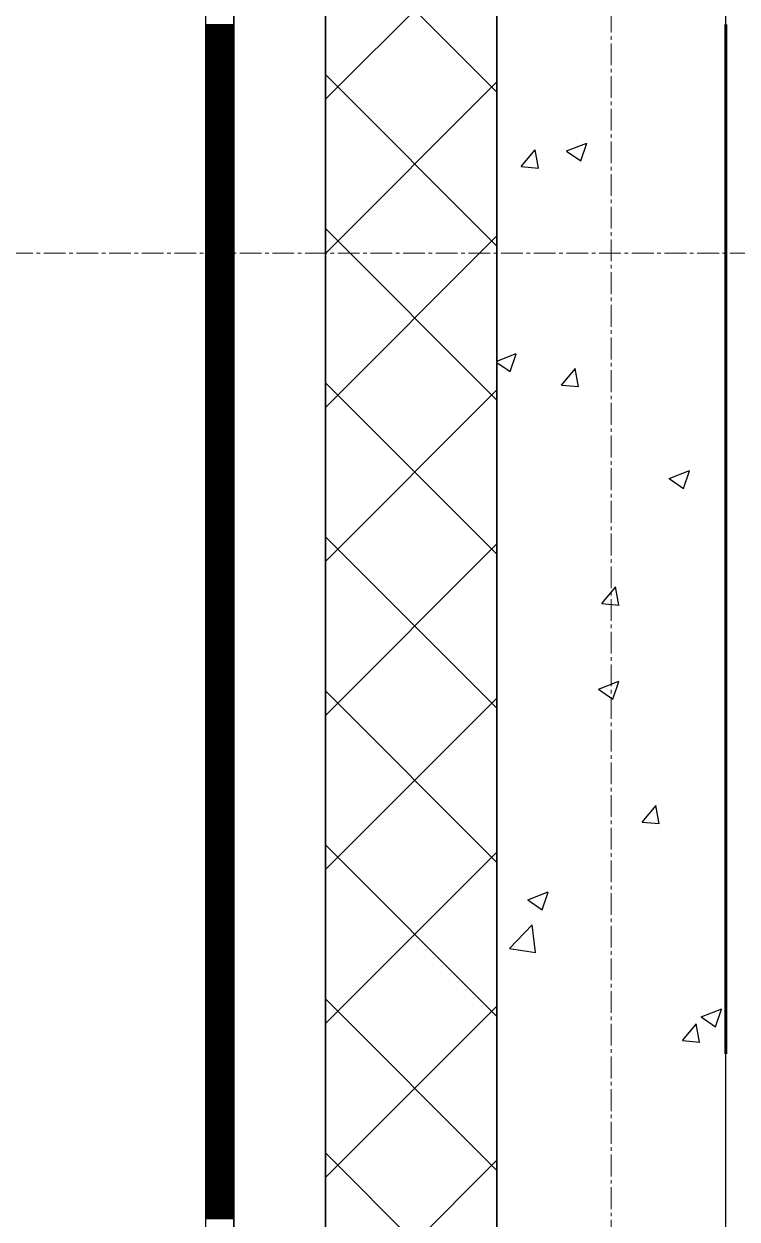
# Model space of a CAD drawing. Header units: millimetres. Extents: x 538266 to 1167394, y 114608 to 637157.
# Drawn here: x 1045920 to 1046544, y 529524 to 530569 of the extents above; entities that cross this region are included whole.
import ezdxf

# ---------------------------------------------------------------- set-up
doc = ezdxf.new("R2010")
doc.units = ezdxf.units.MM
doc.linetypes.add('CENTER2', pattern=[28.575, 19.05, -3.175, 3.175, -3.175])
doc.linetypes.add('DASHED', pattern=[19.05, 12.7, -6.35])
for name, color, linetype, lineweight in [('0) шт стен 3 эт', 150, 'Continuous', 60), ('АР_Стены ПЕНОблок', 52, 'Continuous', 20), ('АР_Тонкая', 254, 'Continuous', 5), ('АР_Утеплитель', 31, 'Continuous', 0), ('АР_Штриховка', 8, 'Continuous', 0)]:
    doc.layers.add(name, color=color, linetype=linetype, lineweight=lineweight)
doc.layers.add('АР_Делит', color=120, linetype='Continuous', lineweight=0, plot=False)
doc.layers.add('РД_Оси_100', color=7, linetype='Continuous', lineweight=0, true_color=0x525252)

# ---------------------------------------------------------------- blocks, each defined once
blk = doc.blocks.new('СОШ_2200_АР_ОСИ_М100_28.05.24')
at = {"layer": 'АР_Делит', "color": 251, "linetype": 'DASHED', "true_color": 0x636466}
blk.add_lwpolyline([(114955, 135155), (114955, -355), (93595.036, -355), (93595.036, 13855), (94145, 13855), (94145, 68320), (66055, 68320), (66055, 13857.73), (83455, 13857.73), (83455, -355), (45245, -355), (45245, 13145), (44695, 13145), (44695, 26755), (45245, 26755), (45245, 68320), (20455, 68320), (20455, 26755), (27955, 26755), (27955, 13145), (-355, 13145), (-355, 100855)], dxfattribs=at)
at = {"layer": 'РД_Оси_100', "color": 251, "linetype": 'CENTER2', "true_color": 0x636466}
for p, q in [((0, -6155), (0, 139938.679)), ((29555, 33600), (-5954.958, 33600))]:
    blk.add_line(p, q, dxfattribs=at)
blk = doc.blocks.new('3_этаж1')
at = {"layer": 'АР_Стены ПЕНОблок', "color": 18, "linetype": 'Continuous', "lineweight": 25, "true_color": 0x000000}
for p, q in [((684283.6, 587568.7), (684283.6, 511368.7)), ((684483.6, 511368.7), (684483.6, 587568.7))]:
    blk.add_line(p, q, dxfattribs=at)
at = {"layer": 'АР_Тонкая', "color": 18, "linetype": 'Continuous', "lineweight": 25, "true_color": 0x000000}
for p, q in [((684028.6, 587568.7), (684028.6, 511368.7)), ((684053.6, 587568.7), (684053.6, 511368.7)), ((684053.6, 511368.7), (684053.6, 587568.7)), ((684133.6, 511368.7), (684133.6, 587568.7))]:
    blk.add_line(p, q, dxfattribs=at)
at = {"layer": 'АР_Утеплитель', "color": 18, "linetype": 'Continuous', "lineweight": 25, "true_color": 0x000000}
for p, q in [((684133.6, 587568.7), (684133.6, 511368.7)), ((684283.6, 511368.7), (684283.6, 587568.7))]:
    blk.add_line(p, q, dxfattribs=at)
at = {"layer": 'АР_Штриховка', "color": 18, "linetype": 'Continuous', "lineweight": 25, "true_color": 0x000000}
for p, q in [((684283.6, 530509.5), (684133.6, 530659.5)), ((684133.6, 530503.2), (684283.6, 530653.2)), ((684028.6, 530568.5), (684053.6, 530568.5)), ((684028.6, 530567.5), (684053.6, 530567.5)), ((684028.6, 530566.5), (684053.6, 530566.5)), ((684028.6, 530565.5), (684053.6, 530565.5)), ((684028.6, 530564.5), (684053.6, 530564.5)), ((684028.6, 530563.5), (684053.6, 530563.5)), ((684028.6, 530562.5), (684053.6, 530562.5)), ((684028.6, 530561.5), (684053.6, 530561.5)), ((684028.6, 530560.5), (684053.6, 530560.5)), ((684028.6, 530559.5), (684053.6, 530559.5)), ((684028.6, 530558.5), (684053.6, 530558.5)), ((684028.6, 530557.5), (684053.6, 530557.5)), ((684028.6, 530556.5), (684053.6, 530556.5)), ((684028.6, 530555.5), (684053.6, 530555.5)), ((684028.6, 530554.5), (684053.6, 530554.5)), ((684028.6, 530553.5), (684053.6, 530553.5)), ((684028.6, 530552.5), (684053.6, 530552.5)), ((684028.6, 530551.5), (684053.6, 530551.5)), ((684028.6, 530550.5), (684053.6, 530550.5)), ((684028.6, 530549.5), (684053.6, 530549.5)), ((684028.6, 530548.5), (684053.6, 530548.5)), ((684028.6, 530547.5), (684053.6, 530547.5)), ((684028.6, 530546.5), (684053.6, 530546.5)), ((684028.6, 530545.5), (684053.6, 530545.5)), ((684028.6, 530544.5), (684053.6, 530544.5)), ((684028.6, 530543.5), (684053.6, 530543.5)), ((684028.6, 530542.5), (684053.6, 530542.5)), ((684028.6, 530541.5), (684053.6, 530541.5)), ((684028.6, 530540.5), (684053.6, 530540.5)), ((684028.6, 530539.5), (684053.6, 530539.5)), ((684028.6, 530538.5), (684053.6, 530538.5)), ((684028.6, 530537.5), (684053.6, 530537.5)), ((684028.6, 530536.5), (684053.6, 530536.5)), ((684028.6, 530535.5), (684053.6, 530535.5)), ((684028.6, 530534.5), (684053.6, 530534.5)), ((684028.6, 530533.5), (684053.6, 530533.5)), ((684028.6, 530532.5), (684053.6, 530532.5)), ((684028.6, 530531.5), (684053.6, 530531.5)), ((684028.6, 530530.5), (684053.6, 530530.5)), ((684028.6, 530529.5), (684053.6, 530529.5)), ((684028.6, 530528.5), (684053.6, 530528.5)), ((684028.6, 530527.5), (684053.6, 530527.5)), ((684028.6, 530526.5), (684053.6, 530526.5)), ((684028.6, 530525.5), (684053.6, 530525.5)), ((684028.6, 530524.5), (684053.6, 530524.5)), ((684028.6, 530523.5), (684053.6, 530523.5)), ((684028.6, 530522.5), (684053.6, 530522.5)), ((684028.6, 530521.5), (684053.6, 530521.5)), ((684028.6, 530520.5), (684053.6, 530520.5)), ((684028.6, 530519.5), (684053.6, 530519.5)), ((684028.6, 530518.5), (684053.6, 530518.5)), ((684028.6, 530517.5), (684053.6, 530517.5)), ((684028.6, 530516.5), (684053.6, 530516.5)), ((684283.6, 530374.8), (684133.6, 530524.8)), ((684133.6, 530368.5), (684283.6, 530518.5)), ((684028.6, 530515.5), (684053.6, 530515.5)), ((684028.6, 530514.5), (684053.6, 530514.5)), ((684028.6, 530513.5), (684053.6, 530513.5)), ((684028.6, 530512.5), (684053.6, 530512.5)), ((684028.6, 530511.5), (684053.6, 530511.5)), ((684028.6, 530510.5), (684053.6, 530510.5)), ((684028.6, 530509.5), (684053.6, 530509.5)), ((684028.6, 530508.5), (684053.6, 530508.5)), ((684028.6, 530507.5), (684053.6, 530507.5)), ((684028.6, 530506.5), (684053.6, 530506.5)), ((684028.6, 530505.5), (684053.6, 530505.5)), ((684028.6, 530504.5), (684053.6, 530504.5)), ((684028.6, 530503.5), (684053.6, 530503.5)), ((684028.6, 530502.5), (684053.6, 530502.5)), ((684028.6, 530501.5), (684053.6, 530501.5)), ((684028.6, 530500.5), (684053.6, 530500.5)), ((684028.6, 530499.5), (684053.6, 530499.5)), ((684028.6, 530498.5), (684053.6, 530498.5)), ((684028.6, 530497.5), (684053.6, 530497.5)), ((684028.6, 530496.5), (684053.6, 530496.5)), ((684028.6, 530495.5), (684053.6, 530495.5)), ((684028.6, 530494.5), (684053.6, 530494.5)), ((684028.6, 530493.5), (684053.6, 530493.5)), ((684028.6, 530492.5), (684053.6, 530492.5)), ((684028.6, 530491.5), (684053.6, 530491.5)), ((684028.6, 530490.5), (684053.6, 530490.5)), ((684028.6, 530489.5), (684053.6, 530489.5)), ((684028.6, 530488.5), (684053.6, 530488.5)), ((684028.6, 530487.5), (684053.6, 530487.5)), ((684028.6, 530486.5), (684053.6, 530486.5)), ((684028.6, 530485.5), (684053.6, 530485.5)), ((684028.6, 530484.5), (684053.6, 530484.5)), ((684028.6, 530483.5), (684053.6, 530483.5)), ((684028.6, 530482.5), (684053.6, 530482.5)), ((684028.6, 530481.5), (684053.6, 530481.5)), ((684028.6, 530480.5), (684053.6, 530480.5)), ((684028.6, 530479.5), (684053.6, 530479.5)), ((684028.6, 530478.5), (684053.6, 530478.5)), ((684028.6, 530477.5), (684053.6, 530477.5)), ((684028.6, 530476.5), (684053.6, 530476.5)), ((684028.6, 530475.5), (684053.6, 530475.5)), ((684028.6, 530474.5), (684053.6, 530474.5)), ((684028.6, 530473.5), (684053.6, 530473.5)), ((684028.6, 530472.5), (684053.6, 530472.5)), ((684028.6, 530471.5), (684053.6, 530471.5)), ((684028.6, 530470.5), (684053.6, 530470.5)), ((684028.6, 530469.5), (684053.6, 530469.5)), ((684028.6, 530468.5), (684053.6, 530468.5)), ((684028.6, 530467.5), (684053.6, 530467.5)), ((684028.6, 530466.5), (684053.6, 530466.5)), ((684028.6, 530465.5), (684053.6, 530465.5)), ((684028.6, 530464.5), (684053.6, 530464.5)), ((684344.5, 530458.1), (684362.3, 530464.9)), ((684357, 530449.4), (684362.2, 530464.7)), ((684028.6, 530463.5), (684053.6, 530463.5)), ((684028.6, 530462.5), (684053.6, 530462.5)), ((684028.6, 530461.5), (684053.6, 530461.5)), ((684028.6, 530460.5), (684053.6, 530460.5)), ((684028.6, 530459.5), (684053.6, 530459.5)), ((684028.6, 530458.5), (684053.6, 530458.5)), ((684028.6, 530457.5), (684053.6, 530457.5)), ((684028.6, 530456.5), (684053.6, 530456.5)), ((684028.6, 530455.5), (684053.6, 530455.5)), ((684028.6, 530454.5), (684053.6, 530454.5)), ((684304.8, 530444.4), (684317.1, 530459)), ((684319.8, 530443), (684316.9, 530458.9)), ((684344.4, 530457.9), (684357, 530449.4)), ((684028.6, 530453.5), (684053.6, 530453.5)), ((684028.6, 530452.5), (684053.6, 530452.5)), ((684028.6, 530451.5), (684053.6, 530451.5)), ((684028.6, 530450.5), (684053.6, 530450.5)), ((684028.6, 530449.5), (684053.6, 530449.5)), ((684028.6, 530448.5), (684053.6, 530448.5)), ((684028.6, 530447.5), (684053.6, 530447.5)), ((684028.6, 530446.5), (684053.6, 530446.5)), ((684028.6, 530445.5), (684053.6, 530445.5)), ((684028.6, 530444.5), (684053.6, 530444.5)), ((684028.6, 530443.5), (684053.6, 530443.5)), ((684304.8, 530444.4), (684320, 530443)), ((684028.6, 530442.5), (684053.6, 530442.5)), ((684028.6, 530441.5), (684053.6, 530441.5)), ((684028.6, 530440.5), (684053.6, 530440.5)), ((684028.6, 530439.5), (684053.6, 530439.5)), ((684028.6, 530438.5), (684053.6, 530438.5)), ((684028.6, 530437.5), (684053.6, 530437.5)), ((684028.6, 530436.5), (684053.6, 530436.5)), ((684028.6, 530435.5), (684053.6, 530435.5)), ((684028.6, 530434.5), (684053.6, 530434.5)), ((684028.6, 530433.5), (684053.6, 530433.5)), ((684028.6, 530432.5), (684053.6, 530432.5)), ((684028.6, 530431.5), (684053.6, 530431.5)), ((684028.6, 530430.5), (684053.6, 530430.5)), ((684028.6, 530429.5), (684053.6, 530429.5)), ((684028.6, 530428.5), (684053.6, 530428.5)), ((684028.6, 530427.5), (684053.6, 530427.5)), ((684028.6, 530426.5), (684053.6, 530426.5)), ((684028.6, 530425.5), (684053.6, 530425.5)), ((684028.6, 530424.5), (684053.6, 530424.5)), ((684028.6, 530423.5), (684053.6, 530423.5)), ((684028.6, 530422.5), (684053.6, 530422.5)), ((684028.6, 530421.5), (684053.6, 530421.5)), ((684028.6, 530420.5), (684053.6, 530420.5)), ((684028.6, 530419.5), (684053.6, 530419.5)), ((684028.6, 530418.5), (684053.6, 530418.5)), ((684028.6, 530417.5), (684053.6, 530417.5)), ((684028.6, 530416.5), (684053.6, 530416.5)), ((684028.6, 530415.5), (684053.6, 530415.5)), ((684028.6, 530414.5), (684053.6, 530414.5)), ((684028.6, 530413.5), (684053.6, 530413.5)), ((684028.6, 530412.5), (684053.6, 530412.5)), ((684028.6, 530411.5), (684053.6, 530411.5)), ((684028.6, 530410.5), (684053.6, 530410.5)), ((684028.6, 530409.5), (684053.6, 530409.5)), ((684028.6, 530408.5), (684053.6, 530408.5)), ((684028.6, 530407.5), (684053.6, 530407.5)), ((684028.6, 530406.5), (684053.6, 530406.5)), ((684028.6, 530405.5), (684053.6, 530405.5)), ((684028.6, 530404.5), (684053.6, 530404.5)), ((684028.6, 530403.5), (684053.6, 530403.5)), ((684028.6, 530402.5), (684053.6, 530402.5)), ((684028.6, 530401.5), (684053.6, 530401.5)), ((684028.6, 530400.5), (684053.6, 530400.5)), ((684028.6, 530399.5), (684053.6, 530399.5)), ((684028.6, 530398.5), (684053.6, 530398.5)), ((684028.6, 530397.5), (684053.6, 530397.5)), ((684028.6, 530396.5), (684053.6, 530396.5)), ((684028.6, 530395.5), (684053.6, 530395.5)), ((684028.6, 530394.5), (684053.6, 530394.5)), ((684028.6, 530393.5), (684053.6, 530393.5)), ((684028.6, 530392.5), (684053.6, 530392.5)), ((684028.6, 530391.5), (684053.6, 530391.5)), ((684028.6, 530390.5), (684053.6, 530390.5)), ((684028.6, 530389.5), (684053.6, 530389.5)), ((684028.6, 530388.5), (684053.6, 530388.5)), ((684028.6, 530387.5), (684053.6, 530387.5)), ((684028.6, 530386.5), (684053.6, 530386.5)), ((684028.6, 530385.5), (684053.6, 530385.5)), ((684028.6, 530384.5), (684053.6, 530384.5)), ((684028.6, 530383.5), (684053.6, 530383.5)), ((684028.6, 530382.5), (684053.6, 530382.5)), ((684028.6, 530381.5), (684053.6, 530381.5)), ((684028.6, 530380.5), (684053.6, 530380.5)), ((684283.6, 530240.1), (684133.6, 530390.1)), ((684133.6, 530233.8), (684283.6, 530383.8)), ((684028.6, 530379.5), (684053.6, 530379.5)), ((684028.6, 530378.5), (684053.6, 530378.5)), ((684028.6, 530377.5), (684053.6, 530377.5)), ((684028.6, 530376.5), (684053.6, 530376.5)), ((684028.6, 530375.5), (684053.6, 530375.5)), ((684028.6, 530374.5), (684053.6, 530374.5)), ((684028.6, 530373.5), (684053.6, 530373.5)), ((684028.6, 530372.5), (684053.6, 530372.5)), ((684028.6, 530371.5), (684053.6, 530371.5)), ((684028.6, 530370.5), (684053.6, 530370.5)), ((684028.6, 530369.5), (684053.6, 530369.5)), ((684028.6, 530368.5), (684053.6, 530368.5)), ((684028.6, 530367.5), (684053.6, 530367.5)), ((684028.6, 530366.5), (684053.6, 530366.5)), ((684028.6, 530365.5), (684053.6, 530365.5)), ((684028.6, 530364.5), (684053.6, 530364.5)), ((684028.6, 530363.5), (684053.6, 530363.5)), ((684028.6, 530362.5), (684053.6, 530362.5)), ((684028.6, 530361.5), (684053.6, 530361.5)), ((684028.6, 530360.5), (684053.6, 530360.5)), ((684028.6, 530359.5), (684053.6, 530359.5)), ((684028.6, 530358.5), (684053.6, 530358.5)), ((684028.6, 530357.5), (684053.6, 530357.5)), ((684028.6, 530356.5), (684053.6, 530356.5)), ((684028.6, 530355.5), (684053.6, 530355.5)), ((684028.6, 530354.5), (684053.6, 530354.5)), ((684028.6, 530353.5), (684053.6, 530353.5)), ((684028.6, 530352.5), (684053.6, 530352.5)), ((684028.6, 530351.5), (684053.6, 530351.5)), ((684028.6, 530350.5), (684053.6, 530350.5)), ((684028.6, 530349.5), (684053.6, 530349.5)), ((684028.6, 530348.5), (684053.6, 530348.5)), ((684028.6, 530347.5), (684053.6, 530347.5)), ((684028.6, 530346.5), (684053.6, 530346.5)), ((684028.6, 530345.5), (684053.6, 530345.5)), ((684028.6, 530344.5), (684053.6, 530344.5)), ((684028.6, 530343.5), (684053.6, 530343.5)), ((684028.6, 530342.5), (684053.6, 530342.5)), ((684028.6, 530341.5), (684053.6, 530341.5)), ((684028.6, 530340.5), (684053.6, 530340.5)), ((684028.6, 530339.5), (684053.6, 530339.5)), ((684028.6, 530338.5), (684053.6, 530338.5)), ((684028.6, 530337.5), (684053.6, 530337.5)), ((684028.6, 530336.5), (684053.6, 530336.5)), ((684028.6, 530335.5), (684053.6, 530335.5)), ((684028.6, 530334.5), (684053.6, 530334.5)), ((684028.6, 530333.5), (684053.6, 530333.5)), ((684028.6, 530332.5), (684053.6, 530332.5)), ((684028.6, 530331.5), (684053.6, 530331.5)), ((684028.6, 530330.5), (684053.6, 530330.5)), ((684028.6, 530329.5), (684053.6, 530329.5)), ((684028.6, 530328.5), (684053.6, 530328.5)), ((684028.6, 530327.5), (684053.6, 530327.5)), ((684028.6, 530326.5), (684053.6, 530326.5)), ((684028.6, 530325.5), (684053.6, 530325.5)), ((684028.6, 530324.5), (684053.6, 530324.5)), ((684028.6, 530323.5), (684053.6, 530323.5)), ((684028.6, 530322.5), (684053.6, 530322.5)), ((684028.6, 530321.5), (684053.6, 530321.5)), ((684028.6, 530320.5), (684053.6, 530320.5)), ((684028.6, 530319.5), (684053.6, 530319.5)), ((684028.6, 530318.5), (684053.6, 530318.5)), ((684028.6, 530317.5), (684053.6, 530317.5)), ((684028.6, 530316.5), (684053.6, 530316.5)), ((684028.6, 530315.5), (684053.6, 530315.5)), ((684028.6, 530314.5), (684053.6, 530314.5)), ((684028.6, 530313.5), (684053.6, 530313.5)), ((684028.6, 530312.5), (684053.6, 530312.5)), ((684028.6, 530311.5), (684053.6, 530311.5)), ((684028.6, 530310.5), (684053.6, 530310.5)), ((684028.6, 530309.5), (684053.6, 530309.5)), ((684028.6, 530308.5), (684053.6, 530308.5)), ((684028.6, 530307.5), (684053.6, 530307.5)), ((684028.6, 530306.5), (684053.6, 530306.5)), ((684028.6, 530305.5), (684053.6, 530305.5)), ((684028.6, 530304.5), (684053.6, 530304.5)), ((684028.6, 530303.5), (684053.6, 530303.5)), ((684028.6, 530302.5), (684053.6, 530302.5)), ((684028.6, 530301.5), (684053.6, 530301.5)), ((684028.6, 530300.5), (684053.6, 530300.5)), ((684028.6, 530299.5), (684053.6, 530299.5)), ((684028.6, 530298.5), (684053.6, 530298.5)), ((684028.6, 530297.5), (684053.6, 530297.5)), ((684028.6, 530296.5), (684053.6, 530296.5)), ((684028.6, 530295.5), (684053.6, 530295.5)), ((684028.6, 530294.5), (684053.6, 530294.5)), ((684028.6, 530293.5), (684053.6, 530293.5)), ((684028.6, 530292.5), (684053.6, 530292.5)), ((684028.6, 530291.5), (684053.6, 530291.5)), ((684028.6, 530290.5), (684053.6, 530290.5)), ((684028.6, 530289.5), (684053.6, 530289.5)), ((684028.6, 530288.5), (684053.6, 530288.5)), ((684028.6, 530287.5), (684053.6, 530287.5)), ((684028.6, 530286.5), (684053.6, 530286.5)), ((684028.6, 530285.5), (684053.6, 530285.5)), ((684028.6, 530284.5), (684053.6, 530284.5)), ((684028.6, 530283.5), (684053.6, 530283.5)), ((684028.6, 530282.5), (684053.6, 530282.5)), ((684028.6, 530281.5), (684053.6, 530281.5)), ((684028.6, 530280.5), (684053.6, 530280.5)), ((684028.6, 530279.5), (684053.6, 530279.5)), ((684028.6, 530278.5), (684053.6, 530278.5)), ((684028.6, 530277.5), (684053.6, 530277.5)), ((684028.6, 530276.5), (684053.6, 530276.5)), ((684283.6, 530274.3), (684300.4, 530280.8)), ((684295.2, 530265.2), (684300.4, 530280.6)), ((684028.6, 530275.5), (684053.6, 530275.5)), ((684028.6, 530274.5), (684053.6, 530274.5)), ((684028.6, 530273.5), (684053.6, 530273.5)), ((684028.6, 530272.5), (684053.6, 530272.5)), ((684028.6, 530271.5), (684053.6, 530271.5)), ((684028.6, 530270.5), (684053.6, 530270.5)), ((684028.6, 530269.5), (684053.6, 530269.5)), ((684028.6, 530268.5), (684053.6, 530268.5)), ((684028.6, 530267.5), (684053.6, 530267.5)), ((684028.6, 530266.5), (684053.6, 530266.5)), ((684283.6, 530273.1), (684295.2, 530265.2)), ((684340.1, 530253.3), (684352.3, 530267.9)), ((684355, 530251.9), (684352.1, 530267.9)), ((684028.6, 530265.5), (684053.6, 530265.5)), ((684028.6, 530264.5), (684053.6, 530264.5)), ((684028.6, 530263.5), (684053.6, 530263.5)), ((684028.6, 530262.5), (684053.6, 530262.5)), ((684028.6, 530261.5), (684053.6, 530261.5)), ((684028.6, 530260.5), (684053.6, 530260.5)), ((684028.6, 530259.5), (684053.6, 530259.5)), ((684028.6, 530258.5), (684053.6, 530258.5)), ((684028.6, 530257.5), (684053.6, 530257.5)), ((684028.6, 530256.5), (684053.6, 530256.5)), ((684028.6, 530255.5), (684053.6, 530255.5)), ((684283.6, 530105.4), (684133.6, 530255.4)), ((684028.6, 530254.5), (684053.6, 530254.5)), ((684028.6, 530253.5), (684053.6, 530253.5)), ((684028.6, 530252.5), (684053.6, 530252.5)), ((684028.6, 530251.5), (684053.6, 530251.5)), ((684028.6, 530250.5), (684053.6, 530250.5)), ((684028.6, 530249.5), (684053.6, 530249.5)), ((684028.6, 530248.5), (684053.6, 530248.5)), ((684028.6, 530247.5), (684053.6, 530247.5)), ((684028.6, 530246.5), (684053.6, 530246.5)), ((684028.6, 530245.5), (684053.6, 530245.5)), ((684133.6, 530099.1), (684283.6, 530249.1)), ((684340.1, 530253.3), (684355.2, 530252)), ((684028.6, 530244.5), (684053.6, 530244.5)), ((684028.6, 530243.5), (684053.6, 530243.5)), ((684028.6, 530242.5), (684053.6, 530242.5)), ((684028.6, 530241.5), (684053.6, 530241.5)), ((684028.6, 530240.5), (684053.6, 530240.5)), ((684028.6, 530239.5), (684053.6, 530239.5)), ((684028.6, 530238.5), (684053.6, 530238.5)), ((684028.6, 530237.5), (684053.6, 530237.5)), ((684028.6, 530236.5), (684053.6, 530236.5)), ((684028.6, 530235.5), (684053.6, 530235.5)), ((684028.6, 530234.5), (684053.6, 530234.5)), ((684028.6, 530233.5), (684053.6, 530233.5)), ((684028.6, 530232.5), (684053.6, 530232.5)), ((684028.6, 530231.5), (684053.6, 530231.5)), ((684028.6, 530230.5), (684053.6, 530230.5)), ((684028.6, 530229.5), (684053.6, 530229.5)), ((684028.6, 530228.5), (684053.6, 530228.5)), ((684028.6, 530227.5), (684053.6, 530227.5)), ((684028.6, 530226.5), (684053.6, 530226.5)), ((684028.6, 530225.5), (684053.6, 530225.5)), ((684028.6, 530224.5), (684053.6, 530224.5)), ((684028.6, 530223.5), (684053.6, 530223.5)), ((684028.6, 530222.5), (684053.6, 530222.5)), ((684028.6, 530221.5), (684053.6, 530221.5)), ((684028.6, 530220.5), (684053.6, 530220.5)), ((684028.6, 530219.5), (684053.6, 530219.5)), ((684028.6, 530218.5), (684053.6, 530218.5)), ((684028.6, 530217.5), (684053.6, 530217.5)), ((684028.6, 530216.5), (684053.6, 530216.5)), ((684028.6, 530215.5), (684053.6, 530215.5)), ((684028.6, 530214.5), (684053.6, 530214.5)), ((684028.6, 530213.5), (684053.6, 530213.5)), ((684028.6, 530212.5), (684053.6, 530212.5)), ((684028.6, 530211.5), (684053.6, 530211.5)), ((684028.6, 530210.5), (684053.6, 530210.5)), ((684028.6, 530209.5), (684053.6, 530209.5)), ((684028.6, 530208.5), (684053.6, 530208.5)), ((684028.6, 530207.5), (684053.6, 530207.5)), ((684028.6, 530206.5), (684053.6, 530206.5)), ((684028.6, 530205.5), (684053.6, 530205.5)), ((684028.6, 530204.5), (684053.6, 530204.5)), ((684028.6, 530203.5), (684053.6, 530203.5)), ((684028.6, 530202.5), (684053.6, 530202.5)), ((684028.6, 530201.5), (684053.6, 530201.5)), ((684028.6, 530200.5), (684053.6, 530200.5)), ((684028.6, 530199.5), (684053.6, 530199.5)), ((684028.6, 530198.5), (684053.6, 530198.5)), ((684028.6, 530197.5), (684053.6, 530197.5)), ((684028.6, 530196.5), (684053.6, 530196.5)), ((684028.6, 530195.5), (684053.6, 530195.5)), ((684028.6, 530194.5), (684053.6, 530194.5)), ((684028.6, 530193.5), (684053.6, 530193.5)), ((684028.6, 530192.5), (684053.6, 530192.5)), ((684028.6, 530191.5), (684053.6, 530191.5)), ((684028.6, 530190.5), (684053.6, 530190.5)), ((684028.6, 530189.5), (684053.6, 530189.5)), ((684028.6, 530188.5), (684053.6, 530188.5)), ((684028.6, 530187.5), (684053.6, 530187.5)), ((684028.6, 530186.5), (684053.6, 530186.5)), ((684028.6, 530185.5), (684053.6, 530185.5)), ((684028.6, 530184.5), (684053.6, 530184.5)), ((684028.6, 530183.5), (684053.6, 530183.5)), ((684028.6, 530182.5), (684053.6, 530182.5)), ((684028.6, 530181.5), (684053.6, 530181.5)), ((684028.6, 530180.5), (684053.6, 530180.5)), ((684028.6, 530179.5), (684053.6, 530179.5)), ((684028.6, 530178.5), (684053.6, 530178.5)), ((684028.6, 530177.5), (684053.6, 530177.5)), ((684028.6, 530176.5), (684053.6, 530176.5)), ((684028.6, 530175.5), (684053.6, 530175.5)), ((684028.6, 530174.5), (684053.6, 530174.5)), ((684028.6, 530173.5), (684053.6, 530173.5)), ((684028.6, 530172.5), (684053.6, 530172.5)), ((684028.6, 530171.5), (684053.6, 530171.5)), ((684434.3, 530171.7), (684452.1, 530178.5)), ((684446.8, 530162.9), (684452, 530178.3)), ((684028.6, 530170.5), (684053.6, 530170.5)), ((684028.6, 530169.5), (684053.6, 530169.5)), ((684028.6, 530168.5), (684053.6, 530168.5)), ((684028.6, 530167.5), (684053.6, 530167.5)), ((684028.6, 530166.5), (684053.6, 530166.5)), ((684028.6, 530165.5), (684053.6, 530165.5)), ((684028.6, 530164.5), (684053.6, 530164.5)), ((684028.6, 530163.5), (684053.6, 530163.5)), ((684028.6, 530162.5), (684053.6, 530162.5)), ((684028.6, 530161.5), (684053.6, 530161.5)), ((684434.2, 530171.5), (684446.8, 530162.9)), ((684028.6, 530160.5), (684053.6, 530160.5)), ((684028.6, 530159.5), (684053.6, 530159.5)), ((684028.6, 530158.5), (684053.6, 530158.5)), ((684028.6, 530157.5), (684053.6, 530157.5)), ((684028.6, 530156.5), (684053.6, 530156.5)), ((684028.6, 530155.5), (684053.6, 530155.5)), ((684028.6, 530154.5), (684053.6, 530154.5)), ((684028.6, 530153.5), (684053.6, 530153.5)), ((684028.6, 530152.5), (684053.6, 530152.5)), ((684028.6, 530151.5), (684053.6, 530151.5)), ((684028.6, 530150.5), (684053.6, 530150.5)), ((684028.6, 530149.5), (684053.6, 530149.5)), ((684028.6, 530148.5), (684053.6, 530148.5)), ((684028.6, 530147.5), (684053.6, 530147.5)), ((684028.6, 530146.5), (684053.6, 530146.5)), ((684028.6, 530145.5), (684053.6, 530145.5)), ((684028.6, 530144.5), (684053.6, 530144.5)), ((684028.6, 530143.5), (684053.6, 530143.5)), ((684028.6, 530142.5), (684053.6, 530142.5)), ((684028.6, 530141.5), (684053.6, 530141.5)), ((684028.6, 530140.5), (684053.6, 530140.5)), ((684028.6, 530139.5), (684053.6, 530139.5)), ((684028.6, 530138.5), (684053.6, 530138.5)), ((684028.6, 530137.5), (684053.6, 530137.5)), ((684028.6, 530136.5), (684053.6, 530136.5)), ((684028.6, 530135.5), (684053.6, 530135.5)), ((684028.6, 530134.5), (684053.6, 530134.5)), ((684028.6, 530133.5), (684053.6, 530133.5)), ((684028.6, 530132.5), (684053.6, 530132.5)), ((684028.6, 530131.5), (684053.6, 530131.5)), ((684028.6, 530130.5), (684053.6, 530130.5)), ((684028.6, 530129.5), (684053.6, 530129.5)), ((684028.6, 530128.5), (684053.6, 530128.5)), ((684028.6, 530127.5), (684053.6, 530127.5)), ((684028.6, 530126.5), (684053.6, 530126.5)), ((684028.6, 530125.5), (684053.6, 530125.5)), ((684028.6, 530124.5), (684053.6, 530124.5)), ((684028.6, 530123.5), (684053.6, 530123.5)), ((684028.6, 530122.5), (684053.6, 530122.5)), ((684028.6, 530121.5), (684053.6, 530121.5)), ((684028.6, 530120.5), (684053.6, 530120.5)), ((684028.6, 530119.5), (684053.6, 530119.5)), ((684283.6, 529970.7), (684133.6, 530120.7)), ((684028.6, 530118.5), (684053.6, 530118.5)), ((684028.6, 530117.5), (684053.6, 530117.5)), ((684028.6, 530116.5), (684053.6, 530116.5)), ((684028.6, 530115.5), (684053.6, 530115.5)), ((684028.6, 530114.5), (684053.6, 530114.5)), ((684028.6, 530113.5), (684053.6, 530113.5)), ((684028.6, 530112.5), (684053.6, 530112.5)), ((684028.6, 530111.5), (684053.6, 530111.5)), ((684028.6, 530110.5), (684053.6, 530110.5)), ((684028.6, 530109.5), (684053.6, 530109.5)), ((684133.6, 529964.4), (684283.6, 530114.4)), ((684028.6, 530108.5), (684053.6, 530108.5)), ((684028.6, 530107.5), (684053.6, 530107.5)), ((684028.6, 530106.5), (684053.6, 530106.5)), ((684028.6, 530105.5), (684053.6, 530105.5)), ((684028.6, 530104.5), (684053.6, 530104.5)), ((684028.6, 530103.5), (684053.6, 530103.5)), ((684028.6, 530102.5), (684053.6, 530102.5)), ((684028.6, 530101.5), (684053.6, 530101.5)), ((684028.6, 530100.5), (684053.6, 530100.5)), ((684028.6, 530099.5), (684053.6, 530099.5)), ((684028.6, 530098.5), (684053.6, 530098.5)), ((684028.6, 530097.5), (684053.6, 530097.5)), ((684028.6, 530096.5), (684053.6, 530096.5)), ((684028.6, 530095.5), (684053.6, 530095.5)), ((684028.6, 530094.5), (684053.6, 530094.5)), ((684028.6, 530093.5), (684053.6, 530093.5)), ((684028.6, 530092.5), (684053.6, 530092.5)), ((684028.6, 530091.5), (684053.6, 530091.5)), ((684028.6, 530090.5), (684053.6, 530090.5)), ((684028.6, 530089.5), (684053.6, 530089.5)), ((684028.6, 530088.5), (684053.6, 530088.5)), ((684028.6, 530087.5), (684053.6, 530087.5)), ((684028.6, 530086.5), (684053.6, 530086.5)), ((684028.6, 530085.5), (684053.6, 530085.5)), ((684028.6, 530084.5), (684053.6, 530084.5)), ((684028.6, 530083.5), (684053.6, 530083.5)), ((684028.6, 530082.5), (684053.6, 530082.5)), ((684028.6, 530081.5), (684053.6, 530081.5)), ((684028.6, 530080.5), (684053.6, 530080.5)), ((684028.6, 530079.5), (684053.6, 530079.5)), ((684028.6, 530078.5), (684053.6, 530078.5)), ((684028.6, 530077.5), (684053.6, 530077.5)), ((684028.6, 530076.5), (684053.6, 530076.5)), ((684028.6, 530075.5), (684053.6, 530075.5)), ((684028.6, 530074.5), (684053.6, 530074.5)), ((684028.6, 530073.5), (684053.6, 530073.5)), ((684028.6, 530072.5), (684053.6, 530072.5)), ((684028.6, 530071.5), (684053.6, 530071.5)), ((684028.6, 530070.5), (684053.6, 530070.5)), ((684028.6, 530069.5), (684053.6, 530069.5)), ((684028.6, 530068.5), (684053.6, 530068.5)), ((684028.6, 530067.5), (684053.6, 530067.5)), ((684375.3, 530062.3), (684387.5, 530076.9)), ((684390.3, 530060.9), (684387.3, 530076.8)), ((684028.6, 530066.5), (684053.6, 530066.5)), ((684028.6, 530065.5), (684053.6, 530065.5)), ((684028.6, 530064.5), (684053.6, 530064.5)), ((684028.6, 530063.5), (684053.6, 530063.5)), ((684028.6, 530062.5), (684053.6, 530062.5)), ((684028.6, 530061.5), (684053.6, 530061.5)), ((684028.6, 530060.5), (684053.6, 530060.5)), ((684028.6, 530059.5), (684053.6, 530059.5)), ((684028.6, 530058.5), (684053.6, 530058.5)), ((684028.6, 530057.5), (684053.6, 530057.5)), ((684375.3, 530062.3), (684390.5, 530060.9)), ((684028.6, 530056.5), (684053.6, 530056.5)), ((684028.6, 530055.5), (684053.6, 530055.5)), ((684028.6, 530054.5), (684053.6, 530054.5)), ((684028.6, 530053.5), (684053.6, 530053.5)), ((684028.6, 530052.5), (684053.6, 530052.5)), ((684028.6, 530051.5), (684053.6, 530051.5)), ((684028.6, 530050.5), (684053.6, 530050.5)), ((684028.6, 530049.5), (684053.6, 530049.5)), ((684028.6, 530048.5), (684053.6, 530048.5)), ((684028.6, 530047.5), (684053.6, 530047.5)), ((684028.6, 530046.5), (684053.6, 530046.5)), ((684028.6, 530045.5), (684053.6, 530045.5)), ((684028.6, 530044.5), (684053.6, 530044.5)), ((684028.6, 530043.5), (684053.6, 530043.5)), ((684028.6, 530042.5), (684053.6, 530042.5)), ((684028.6, 530041.5), (684053.6, 530041.5)), ((684028.6, 530040.5), (684053.6, 530040.5)), ((684028.6, 530039.5), (684053.6, 530039.5)), ((684028.6, 530038.5), (684053.6, 530038.5)), ((684028.6, 530037.5), (684053.6, 530037.5)), ((684028.6, 530036.5), (684053.6, 530036.5)), ((684028.6, 530035.5), (684053.6, 530035.5)), ((684028.6, 530034.5), (684053.6, 530034.5)), ((684028.6, 530033.5), (684053.6, 530033.5)), ((684028.6, 530032.5), (684053.6, 530032.5)), ((684028.6, 530031.5), (684053.6, 530031.5)), ((684028.6, 530030.5), (684053.6, 530030.5)), ((684028.6, 530029.5), (684053.6, 530029.5)), ((684028.6, 530028.5), (684053.6, 530028.5)), ((684028.6, 530027.5), (684053.6, 530027.5)), ((684028.6, 530026.5), (684053.6, 530026.5)), ((684028.6, 530025.5), (684053.6, 530025.5)), ((684028.6, 530024.5), (684053.6, 530024.5)), ((684028.6, 530023.5), (684053.6, 530023.5)), ((684028.6, 530022.5), (684053.6, 530022.5)), ((684028.6, 530021.5), (684053.6, 530021.5)), ((684028.6, 530020.5), (684053.6, 530020.5)), ((684028.6, 530019.5), (684053.6, 530019.5)), ((684028.6, 530018.5), (684053.6, 530018.5)), ((684028.6, 530017.5), (684053.6, 530017.5)), ((684028.6, 530016.5), (684053.6, 530016.5)), ((684028.6, 530015.5), (684053.6, 530015.5)), ((684028.6, 530014.5), (684053.6, 530014.5)), ((684028.6, 530013.5), (684053.6, 530013.5)), ((684028.6, 530012.5), (684053.6, 530012.5)), ((684028.6, 530011.5), (684053.6, 530011.5)), ((684028.6, 530010.5), (684053.6, 530010.5)), ((684028.6, 530009.5), (684053.6, 530009.5)), ((684028.6, 530008.5), (684053.6, 530008.5)), ((684028.6, 530007.5), (684053.6, 530007.5)), ((684028.6, 530006.5), (684053.6, 530006.5)), ((684028.6, 530005.5), (684053.6, 530005.5)), ((684028.6, 530004.5), (684053.6, 530004.5)), ((684028.6, 530003.5), (684053.6, 530003.5)), ((684028.6, 530002.5), (684053.6, 530002.5)), ((684028.6, 530001.5), (684053.6, 530001.5)), ((684028.6, 530000.5), (684053.6, 530000.5)), ((684028.6, 529999.5), (684053.6, 529999.5)), ((684028.6, 529998.5), (684053.6, 529998.5)), ((684028.6, 529997.5), (684053.6, 529997.5)), ((684028.6, 529996.5), (684053.6, 529996.5)), ((684028.6, 529995.5), (684053.6, 529995.5)), ((684028.6, 529994.5), (684053.6, 529994.5)), ((684372.5, 529987.5), (684390.3, 529994.3)), ((684385, 529978.8), (684390.2, 529994.1)), ((684028.6, 529993.5), (684053.6, 529993.5)), ((684028.6, 529992.5), (684053.6, 529992.5)), ((684028.6, 529991.5), (684053.6, 529991.5)), ((684028.6, 529990.5), (684053.6, 529990.5)), ((684028.6, 529989.5), (684053.6, 529989.5)), ((684028.6, 529988.5), (684053.6, 529988.5)), ((684028.6, 529987.5), (684053.6, 529987.5)), ((684028.6, 529986.5), (684053.6, 529986.5)), ((684028.6, 529985.5), (684053.6, 529985.5)), ((684028.6, 529984.5), (684053.6, 529984.5)), ((684028.6, 529983.5), (684053.6, 529983.5)), ((684283.6, 529836), (684133.6, 529986)), ((684372.4, 529987.3), (684385, 529978.8)), ((684028.6, 529982.5), (684053.6, 529982.5)), ((684028.6, 529981.5), (684053.6, 529981.5)), ((684028.6, 529980.5), (684053.6, 529980.5)), ((684028.6, 529979.5), (684053.6, 529979.5)), ((684028.6, 529978.5), (684053.6, 529978.5)), ((684028.6, 529977.5), (684053.6, 529977.5)), ((684028.6, 529976.5), (684053.6, 529976.5)), ((684028.6, 529975.5), (684053.6, 529975.5)), ((684028.6, 529974.5), (684053.6, 529974.5)), ((684028.6, 529973.5), (684053.6, 529973.5)), ((684133.6, 529829.7), (684283.6, 529979.7)), ((684028.6, 529972.5), (684053.6, 529972.5)), ((684028.6, 529971.5), (684053.6, 529971.5)), ((684028.6, 529970.5), (684053.6, 529970.5)), ((684028.6, 529969.5), (684053.6, 529969.5)), ((684028.6, 529968.5), (684053.6, 529968.5)), ((684028.6, 529967.5), (684053.6, 529967.5)), ((684028.6, 529966.5), (684053.6, 529966.5)), ((684028.6, 529965.5), (684053.6, 529965.5)), ((684028.6, 529964.5), (684053.6, 529964.5)), ((684028.6, 529963.5), (684053.6, 529963.5)), ((684028.6, 529962.5), (684053.6, 529962.5)), ((684028.6, 529961.5), (684053.6, 529961.5)), ((684028.6, 529960.5), (684053.6, 529960.5)), ((684028.6, 529959.5), (684053.6, 529959.5)), ((684028.6, 529958.5), (684053.6, 529958.5)), ((684028.6, 529957.5), (684053.6, 529957.5)), ((684028.6, 529956.5), (684053.6, 529956.5)), ((684028.6, 529955.5), (684053.6, 529955.5)), ((684028.6, 529954.5), (684053.6, 529954.5)), ((684028.6, 529953.5), (684053.6, 529953.5)), ((684028.6, 529952.5), (684053.6, 529952.5)), ((684028.6, 529951.5), (684053.6, 529951.5)), ((684028.6, 529950.5), (684053.6, 529950.5)), ((684028.6, 529949.5), (684053.6, 529949.5)), ((684028.6, 529948.5), (684053.6, 529948.5)), ((684028.6, 529947.5), (684053.6, 529947.5)), ((684028.6, 529946.5), (684053.6, 529946.5)), ((684028.6, 529945.5), (684053.6, 529945.5)), ((684028.6, 529944.5), (684053.6, 529944.5)), ((684028.6, 529943.5), (684053.6, 529943.5)), ((684028.6, 529942.5), (684053.6, 529942.5)), ((684028.6, 529941.5), (684053.6, 529941.5)), ((684028.6, 529940.5), (684053.6, 529940.5)), ((684028.6, 529939.5), (684053.6, 529939.5)), ((684028.6, 529938.5), (684053.6, 529938.5)), ((684028.6, 529937.5), (684053.6, 529937.5)), ((684028.6, 529936.5), (684053.6, 529936.5)), ((684028.6, 529935.5), (684053.6, 529935.5)), ((684028.6, 529934.5), (684053.6, 529934.5)), ((684028.6, 529933.5), (684053.6, 529933.5)), ((684028.6, 529932.5), (684053.6, 529932.5)), ((684028.6, 529931.5), (684053.6, 529931.5)), ((684028.6, 529930.5), (684053.6, 529930.5)), ((684028.6, 529929.5), (684053.6, 529929.5)), ((684028.6, 529928.5), (684053.6, 529928.5)), ((684028.6, 529927.5), (684053.6, 529927.5)), ((684028.6, 529926.5), (684053.6, 529926.5)), ((684028.6, 529925.5), (684053.6, 529925.5)), ((684028.6, 529924.5), (684053.6, 529924.5)), ((684028.6, 529923.5), (684053.6, 529923.5)), ((684028.6, 529922.5), (684053.6, 529922.5)), ((684028.6, 529921.5), (684053.6, 529921.5)), ((684028.6, 529920.5), (684053.6, 529920.5)), ((684028.6, 529919.5), (684053.6, 529919.5)), ((684028.6, 529918.5), (684053.6, 529918.5)), ((684028.6, 529917.5), (684053.6, 529917.5)), ((684028.6, 529916.5), (684053.6, 529916.5)), ((684028.6, 529915.5), (684053.6, 529915.5)), ((684028.6, 529914.5), (684053.6, 529914.5)), ((684028.6, 529913.5), (684053.6, 529913.5)), ((684028.6, 529912.5), (684053.6, 529912.5)), ((684028.6, 529911.5), (684053.6, 529911.5)), ((684028.6, 529910.5), (684053.6, 529910.5)), ((684028.6, 529909.5), (684053.6, 529909.5)), ((684028.6, 529908.5), (684053.6, 529908.5)), ((684028.6, 529907.5), (684053.6, 529907.5)), ((684028.6, 529906.5), (684053.6, 529906.5)), ((684028.6, 529905.5), (684053.6, 529905.5)), ((684028.6, 529904.5), (684053.6, 529904.5)), ((684028.6, 529903.5), (684053.6, 529903.5)), ((684028.6, 529902.5), (684053.6, 529902.5)), ((684028.6, 529901.5), (684053.6, 529901.5)), ((684028.6, 529900.5), (684053.6, 529900.5)), ((684028.6, 529899.5), (684053.6, 529899.5)), ((684028.6, 529898.5), (684053.6, 529898.5)), ((684028.6, 529897.5), (684053.6, 529897.5)), ((684028.6, 529896.5), (684053.6, 529896.5)), ((684028.6, 529895.5), (684053.6, 529895.5)), ((684028.6, 529894.5), (684053.6, 529894.5)), ((684028.6, 529893.5), (684053.6, 529893.5)), ((684028.6, 529892.5), (684053.6, 529892.5)), ((684028.6, 529891.5), (684053.6, 529891.5)), ((684028.6, 529890.5), (684053.6, 529890.5)), ((684028.6, 529889.5), (684053.6, 529889.5)), ((684028.6, 529888.5), (684053.6, 529888.5)), ((684028.6, 529887.5), (684053.6, 529887.5)), ((684028.6, 529886.5), (684053.6, 529886.5)), ((684028.6, 529885.5), (684053.6, 529885.5)), ((684028.6, 529884.5), (684053.6, 529884.5)), ((684028.6, 529883.5), (684053.6, 529883.5)), ((684028.6, 529882.5), (684053.6, 529882.5)), ((684028.6, 529881.5), (684053.6, 529881.5)), ((684028.6, 529880.5), (684053.6, 529880.5)), ((684028.6, 529879.5), (684053.6, 529879.5)), ((684410.5, 529871.2), (684422.8, 529885.8)), ((684425.5, 529869.8), (684422.6, 529885.8)), ((684028.6, 529878.5), (684053.6, 529878.5)), ((684028.6, 529877.5), (684053.6, 529877.5)), ((684028.6, 529876.5), (684053.6, 529876.5)), ((684028.6, 529875.5), (684053.6, 529875.5)), ((684028.6, 529874.5), (684053.6, 529874.5)), ((684028.6, 529873.5), (684053.6, 529873.5)), ((684028.6, 529872.5), (684053.6, 529872.5)), ((684028.6, 529871.5), (684053.6, 529871.5)), ((684028.6, 529870.5), (684053.6, 529870.5)), ((684028.6, 529869.5), (684053.6, 529869.5)), ((684028.6, 529868.5), (684053.6, 529868.5)), ((684410.5, 529871.2), (684425.7, 529869.9)), ((684028.6, 529867.5), (684053.6, 529867.5)), ((684028.6, 529866.5), (684053.6, 529866.5)), ((684028.6, 529865.5), (684053.6, 529865.5)), ((684028.6, 529864.5), (684053.6, 529864.5)), ((684028.6, 529863.5), (684053.6, 529863.5)), ((684028.6, 529862.5), (684053.6, 529862.5)), ((684028.6, 529861.5), (684053.6, 529861.5)), ((684028.6, 529860.5), (684053.6, 529860.5)), ((684028.6, 529859.5), (684053.6, 529859.5)), ((684028.6, 529858.5), (684053.6, 529858.5)), ((684028.6, 529857.5), (684053.6, 529857.5)), ((684028.6, 529856.5), (684053.6, 529856.5)), ((684028.6, 529855.5), (684053.6, 529855.5)), ((684028.6, 529854.5), (684053.6, 529854.5)), ((684028.6, 529853.5), (684053.6, 529853.5)), ((684028.6, 529852.5), (684053.6, 529852.5)), ((684028.6, 529851.5), (684053.6, 529851.5)), ((684028.6, 529850.5), (684053.6, 529850.5)), ((684028.6, 529849.5), (684053.6, 529849.5)), ((684028.6, 529848.5), (684053.6, 529848.5)), ((684283.6, 529701.3), (684133.6, 529851.3)), ((684028.6, 529847.5), (684053.6, 529847.5)), ((684028.6, 529846.5), (684053.6, 529846.5)), ((684028.6, 529845.5), (684053.6, 529845.5)), ((684028.6, 529844.5), (684053.6, 529844.5)), ((684028.6, 529843.5), (684053.6, 529843.5)), ((684028.6, 529842.5), (684053.6, 529842.5)), ((684028.6, 529841.5), (684053.6, 529841.5)), ((684028.6, 529840.5), (684053.6, 529840.5)), ((684028.6, 529839.5), (684053.6, 529839.5)), ((684028.6, 529838.5), (684053.6, 529838.5)), ((684028.6, 529837.5), (684053.6, 529837.5)), ((684133.6, 529695), (684283.6, 529845)), ((684028.6, 529836.5), (684053.6, 529836.5)), ((684028.6, 529835.5), (684053.6, 529835.5)), ((684028.6, 529834.5), (684053.6, 529834.5)), ((684028.6, 529833.5), (684053.6, 529833.5)), ((684028.6, 529832.5), (684053.6, 529832.5)), ((684028.6, 529831.5), (684053.6, 529831.5)), ((684028.6, 529830.5), (684053.6, 529830.5)), ((684028.6, 529829.5), (684053.6, 529829.5)), ((684028.6, 529828.5), (684053.6, 529828.5)), ((684028.6, 529827.5), (684053.6, 529827.5)), ((684028.6, 529826.5), (684053.6, 529826.5)), ((684028.6, 529825.5), (684053.6, 529825.5)), ((684028.6, 529824.5), (684053.6, 529824.5)), ((684028.6, 529823.5), (684053.6, 529823.5)), ((684028.6, 529822.5), (684053.6, 529822.5)), ((684028.6, 529821.5), (684053.6, 529821.5)), ((684028.6, 529820.5), (684053.6, 529820.5)), ((684028.6, 529819.5), (684053.6, 529819.5)), ((684028.6, 529818.5), (684053.6, 529818.5)), ((684028.6, 529817.5), (684053.6, 529817.5)), ((684028.6, 529816.5), (684053.6, 529816.5)), ((684028.6, 529815.5), (684053.6, 529815.5)), ((684028.6, 529814.5), (684053.6, 529814.5)), ((684028.6, 529813.5), (684053.6, 529813.5)), ((684028.6, 529812.5), (684053.6, 529812.5)), ((684028.6, 529811.5), (684053.6, 529811.5)), ((684028.6, 529810.5), (684053.6, 529810.5)), ((684028.6, 529809.5), (684053.6, 529809.5)), ((684028.6, 529808.5), (684053.6, 529808.5)), ((684028.6, 529807.5), (684053.6, 529807.5)), ((684028.6, 529806.5), (684053.6, 529806.5)), ((684310.7, 529803.3), (684328.5, 529810.1)), ((684323.2, 529794.6), (684328.4, 529809.9)), ((684028.6, 529805.5), (684053.6, 529805.5)), ((684028.6, 529804.5), (684053.6, 529804.5)), ((684028.6, 529803.5), (684053.6, 529803.5)), ((684028.6, 529802.5), (684053.6, 529802.5)), ((684028.6, 529801.5), (684053.6, 529801.5)), ((684028.6, 529800.5), (684053.6, 529800.5)), ((684028.6, 529799.5), (684053.6, 529799.5)), ((684028.6, 529798.5), (684053.6, 529798.5)), ((684028.6, 529797.5), (684053.6, 529797.5)), ((684028.6, 529796.5), (684053.6, 529796.5)), ((684028.6, 529795.5), (684053.6, 529795.5)), ((684310.6, 529803.1), (684323.2, 529794.6)), ((684028.6, 529794.5), (684053.6, 529794.5)), ((684028.6, 529793.5), (684053.6, 529793.5)), ((684028.6, 529792.5), (684053.6, 529792.5)), ((684028.6, 529791.5), (684053.6, 529791.5)), ((684028.6, 529790.5), (684053.6, 529790.5)), ((684028.6, 529789.5), (684053.6, 529789.5)), ((684028.6, 529788.5), (684053.6, 529788.5)), ((684028.6, 529787.5), (684053.6, 529787.5)), ((684028.6, 529786.5), (684053.6, 529786.5)), ((684028.6, 529785.5), (684053.6, 529785.5)), ((684028.6, 529784.5), (684053.6, 529784.5)), ((684028.6, 529783.5), (684053.6, 529783.5)), ((684028.6, 529782.5), (684053.6, 529782.5)), ((684028.6, 529781.5), (684053.6, 529781.5)), ((684028.6, 529780.5), (684053.6, 529780.5)), ((684028.6, 529779.5), (684053.6, 529779.5)), ((684028.6, 529778.5), (684053.6, 529778.5)), ((684028.6, 529777.5), (684053.6, 529777.5)), ((684028.6, 529776.5), (684053.6, 529776.5)), ((684028.6, 529775.5), (684053.6, 529775.5)), ((684028.6, 529774.5), (684053.6, 529774.5)), ((684294.6, 529760.7), (684314.4, 529781.3)), ((684317.2, 529757.2), (684314.4, 529781.3)), ((684028.6, 529773.5), (684053.6, 529773.5)), ((684028.6, 529772.5), (684053.6, 529772.5)), ((684028.6, 529771.5), (684053.6, 529771.5)), ((684028.6, 529770.5), (684053.6, 529770.5)), ((684028.6, 529769.5), (684053.6, 529769.5)), ((684028.6, 529768.5), (684053.6, 529768.5)), ((684028.6, 529767.5), (684053.6, 529767.5)), ((684028.6, 529766.5), (684053.6, 529766.5)), ((684028.6, 529765.5), (684053.6, 529765.5)), ((684028.6, 529764.5), (684053.6, 529764.5)), ((684028.6, 529763.5), (684053.6, 529763.5)), ((684028.6, 529762.5), (684053.6, 529762.5)), ((684028.6, 529761.5), (684053.6, 529761.5)), ((684028.6, 529760.5), (684053.6, 529760.5)), ((684028.6, 529759.5), (684053.6, 529759.5)), ((684028.6, 529758.5), (684053.6, 529758.5)), ((684028.6, 529757.5), (684053.6, 529757.5)), ((684028.6, 529756.5), (684053.6, 529756.5)), ((684028.6, 529755.5), (684053.6, 529755.5)), ((684028.6, 529754.5), (684053.6, 529754.5)), ((684028.6, 529753.5), (684053.6, 529753.5)), ((684294.6, 529760.7), (684317.2, 529757.2)), ((684028.6, 529752.5), (684053.6, 529752.5)), ((684028.6, 529751.5), (684053.6, 529751.5)), ((684028.6, 529750.5), (684053.6, 529750.5)), ((684028.6, 529749.5), (684053.6, 529749.5)), ((684028.6, 529748.5), (684053.6, 529748.5)), ((684028.6, 529747.5), (684053.6, 529747.5)), ((684028.6, 529746.5), (684053.6, 529746.5)), ((684028.6, 529745.5), (684053.6, 529745.5)), ((684028.6, 529744.5), (684053.6, 529744.5)), ((684028.6, 529743.5), (684053.6, 529743.5)), ((684028.6, 529742.5), (684053.6, 529742.5)), ((684028.6, 529741.5), (684053.6, 529741.5)), ((684028.6, 529740.5), (684053.6, 529740.5)), ((684028.6, 529739.5), (684053.6, 529739.5)), ((684028.6, 529738.5), (684053.6, 529738.5)), ((684028.6, 529737.5), (684053.6, 529737.5)), ((684028.6, 529736.5), (684053.6, 529736.5)), ((684028.6, 529735.5), (684053.6, 529735.5)), ((684028.6, 529734.5), (684053.6, 529734.5)), ((684028.6, 529733.5), (684053.6, 529733.5)), ((684028.6, 529732.5), (684053.6, 529732.5)), ((684028.6, 529731.5), (684053.6, 529731.5)), ((684028.6, 529730.5), (684053.6, 529730.5)), ((684028.6, 529729.5), (684053.6, 529729.5)), ((684028.6, 529728.5), (684053.6, 529728.5)), ((684028.6, 529727.5), (684053.6, 529727.5)), ((684028.6, 529726.5), (684053.6, 529726.5)), ((684028.6, 529725.5), (684053.6, 529725.5)), ((684028.6, 529724.5), (684053.6, 529724.5)), ((684028.6, 529723.5), (684053.6, 529723.5)), ((684028.6, 529722.5), (684053.6, 529722.5)), ((684028.6, 529721.5), (684053.6, 529721.5)), ((684028.6, 529720.5), (684053.6, 529720.5)), ((684028.6, 529719.5), (684053.6, 529719.5)), ((684028.6, 529718.5), (684053.6, 529718.5)), ((684028.6, 529717.5), (684053.6, 529717.5)), ((684028.6, 529716.5), (684053.6, 529716.5)), ((684028.6, 529715.5), (684053.6, 529715.5)), ((684028.6, 529714.5), (684053.6, 529714.5)), ((684028.6, 529713.5), (684053.6, 529713.5)), ((684028.6, 529712.5), (684053.6, 529712.5)), ((684283.6, 529566.6), (684133.6, 529716.6)), ((684028.6, 529711.5), (684053.6, 529711.5)), ((684028.6, 529710.5), (684053.6, 529710.5)), ((684028.6, 529709.5), (684053.6, 529709.5)), ((684028.6, 529708.5), (684053.6, 529708.5)), ((684028.6, 529707.5), (684053.6, 529707.5)), ((684028.6, 529706.5), (684053.6, 529706.5)), ((684028.6, 529705.5), (684053.6, 529705.5)), ((684028.6, 529704.5), (684053.6, 529704.5)), ((684028.6, 529703.5), (684053.6, 529703.5)), ((684028.6, 529702.5), (684053.6, 529702.5)), ((684028.6, 529701.5), (684053.6, 529701.5)), ((684133.6, 529560.3), (684283.6, 529710.3)), ((684462.3, 529701), (684480.1, 529707.8)), ((684474.8, 529692.3), (684480, 529707.7)), ((684028.6, 529700.5), (684053.6, 529700.5)), ((684028.6, 529699.5), (684053.6, 529699.5)), ((684028.6, 529698.5), (684053.6, 529698.5)), ((684028.6, 529697.5), (684053.6, 529697.5)), ((684028.6, 529696.5), (684053.6, 529696.5)), ((684028.6, 529695.5), (684053.6, 529695.5)), ((684028.6, 529694.5), (684053.6, 529694.5)), ((684028.6, 529693.5), (684053.6, 529693.5)), ((684028.6, 529692.5), (684053.6, 529692.5)), ((684028.6, 529691.5), (684053.6, 529691.5)), ((684445.8, 529680.1), (684458, 529694.7)), ((684460.8, 529678.8), (684457.8, 529694.7)), ((684462.2, 529700.8), (684474.8, 529692.3)), ((684028.6, 529690.5), (684053.6, 529690.5)), ((684028.6, 529689.5), (684053.6, 529689.5)), ((684028.6, 529688.5), (684053.6, 529688.5)), ((684028.6, 529687.5), (684053.6, 529687.5)), ((684028.6, 529686.5), (684053.6, 529686.5)), ((684028.6, 529685.5), (684053.6, 529685.5)), ((684028.6, 529684.5), (684053.6, 529684.5)), ((684028.6, 529683.5), (684053.6, 529683.5)), ((684028.6, 529682.5), (684053.6, 529682.5)), ((684028.6, 529681.5), (684053.6, 529681.5)), ((684028.6, 529680.5), (684053.6, 529680.5)), ((684028.6, 529679.5), (684053.6, 529679.5)), ((684028.6, 529678.5), (684053.6, 529678.5)), ((684028.6, 529677.5), (684053.6, 529677.5)), ((684028.6, 529676.5), (684053.6, 529676.5)), ((684028.6, 529675.5), (684053.6, 529675.5)), ((684028.6, 529674.5), (684053.6, 529674.5)), ((684028.6, 529673.5), (684053.6, 529673.5)), ((684028.6, 529672.5), (684053.6, 529672.5)), ((684028.6, 529671.5), (684053.6, 529671.5)), ((684028.6, 529670.5), (684053.6, 529670.5)), ((684445.8, 529680.1), (684461, 529678.8)), ((684028.6, 529669.5), (684053.6, 529669.5)), ((684028.6, 529668.5), (684053.6, 529668.5)), ((684028.6, 529667.5), (684053.6, 529667.5)), ((684028.6, 529666.5), (684053.6, 529666.5)), ((684028.6, 529665.5), (684053.6, 529665.5)), ((684028.6, 529664.5), (684053.6, 529664.5)), ((684028.6, 529663.5), (684053.6, 529663.5)), ((684028.6, 529662.5), (684053.6, 529662.5)), ((684028.6, 529661.5), (684053.6, 529661.5)), ((684028.6, 529660.5), (684053.6, 529660.5)), ((684028.6, 529659.5), (684053.6, 529659.5)), ((684028.6, 529658.5), (684053.6, 529658.5)), ((684028.6, 529657.5), (684053.6, 529657.5)), ((684028.6, 529656.5), (684053.6, 529656.5)), ((684028.6, 529655.5), (684053.6, 529655.5)), ((684028.6, 529654.5), (684053.6, 529654.5)), ((684028.6, 529653.5), (684053.6, 529653.5)), ((684028.6, 529652.5), (684053.6, 529652.5)), ((684028.6, 529651.5), (684053.6, 529651.5)), ((684028.6, 529650.5), (684053.6, 529650.5)), ((684028.6, 529649.5), (684053.6, 529649.5)), ((684028.6, 529648.5), (684053.6, 529648.5)), ((684028.6, 529647.5), (684053.6, 529647.5)), ((684028.6, 529646.5), (684053.6, 529646.5)), ((684028.6, 529645.5), (684053.6, 529645.5)), ((684028.6, 529644.5), (684053.6, 529644.5)), ((684028.6, 529643.5), (684053.6, 529643.5)), ((684028.6, 529642.5), (684053.6, 529642.5)), ((684028.6, 529641.5), (684053.6, 529641.5)), ((684028.6, 529640.5), (684053.6, 529640.5)), ((684028.6, 529639.5), (684053.6, 529639.5)), ((684028.6, 529638.5), (684053.6, 529638.5)), ((684028.6, 529637.5), (684053.6, 529637.5)), ((684028.6, 529636.5), (684053.6, 529636.5)), ((684028.6, 529635.5), (684053.6, 529635.5)), ((684028.6, 529634.5), (684053.6, 529634.5)), ((684028.6, 529633.5), (684053.6, 529633.5)), ((684028.6, 529632.5), (684053.6, 529632.5)), ((684028.6, 529631.5), (684053.6, 529631.5)), ((684028.6, 529630.5), (684053.6, 529630.5)), ((684028.6, 529629.5), (684053.6, 529629.5)), ((684028.6, 529628.5), (684053.6, 529628.5)), ((684028.6, 529627.5), (684053.6, 529627.5)), ((684028.6, 529626.5), (684053.6, 529626.5)), ((684028.6, 529625.5), (684053.6, 529625.5)), ((684028.6, 529624.5), (684053.6, 529624.5)), ((684028.6, 529623.5), (684053.6, 529623.5)), ((684028.6, 529622.5), (684053.6, 529622.5)), ((684028.6, 529621.5), (684053.6, 529621.5)), ((684028.6, 529620.5), (684053.6, 529620.5)), ((684028.6, 529619.5), (684053.6, 529619.5)), ((684028.6, 529618.5), (684053.6, 529618.5)), ((684028.6, 529617.5), (684053.6, 529617.5)), ((684028.6, 529616.5), (684053.6, 529616.5)), ((684028.6, 529615.5), (684053.6, 529615.5)), ((684028.6, 529614.5), (684053.6, 529614.5)), ((684028.6, 529613.5), (684053.6, 529613.5)), ((684028.6, 529612.5), (684053.6, 529612.5)), ((684028.6, 529611.5), (684053.6, 529611.5)), ((684028.6, 529610.5), (684053.6, 529610.5)), ((684028.6, 529609.5), (684053.6, 529609.5)), ((684028.6, 529608.5), (684053.6, 529608.5)), ((684028.6, 529607.5), (684053.6, 529607.5)), ((684028.6, 529606.5), (684053.6, 529606.5)), ((684028.6, 529605.5), (684053.6, 529605.5)), ((684028.6, 529604.5), (684053.6, 529604.5)), ((684028.6, 529603.5), (684053.6, 529603.5)), ((684028.6, 529602.5), (684053.6, 529602.5)), ((684028.6, 529601.5), (684053.6, 529601.5)), ((684028.6, 529600.5), (684053.6, 529600.5)), ((684028.6, 529599.5), (684053.6, 529599.5)), ((684028.6, 529598.5), (684053.6, 529598.5)), ((684028.6, 529597.5), (684053.6, 529597.5)), ((684028.6, 529596.5), (684053.6, 529596.5)), ((684028.6, 529595.5), (684053.6, 529595.5)), ((684028.6, 529594.5), (684053.6, 529594.5)), ((684028.6, 529593.5), (684053.6, 529593.5)), ((684028.6, 529592.5), (684053.6, 529592.5)), ((684028.6, 529591.5), (684053.6, 529591.5)), ((684028.6, 529590.5), (684053.6, 529590.5)), ((684028.6, 529589.5), (684053.6, 529589.5)), ((684028.6, 529588.5), (684053.6, 529588.5)), ((684028.6, 529587.5), (684053.6, 529587.5)), ((684028.6, 529586.5), (684053.6, 529586.5)), ((684028.6, 529585.5), (684053.6, 529585.5)), ((684028.6, 529584.5), (684053.6, 529584.5)), ((684028.6, 529583.5), (684053.6, 529583.5)), ((684028.6, 529582.5), (684053.6, 529582.5)), ((684028.6, 529581.5), (684053.6, 529581.5)), ((684028.6, 529580.5), (684053.6, 529580.5)), ((684028.6, 529579.5), (684053.6, 529579.5)), ((684028.6, 529578.5), (684053.6, 529578.5)), ((684028.6, 529577.5), (684053.6, 529577.5)), ((684028.6, 529576.5), (684053.6, 529576.5)), ((684283.6, 529431.9), (684133.6, 529581.9)), ((684028.6, 529575.5), (684053.6, 529575.5)), ((684028.6, 529574.5), (684053.6, 529574.5)), ((684028.6, 529573.5), (684053.6, 529573.5)), ((684028.6, 529572.5), (684053.6, 529572.5)), ((684028.6, 529571.5), (684053.6, 529571.5)), ((684028.6, 529570.5), (684053.6, 529570.5)), ((684028.6, 529569.5), (684053.6, 529569.5)), ((684028.6, 529568.5), (684053.6, 529568.5)), ((684028.6, 529567.5), (684053.6, 529567.5)), ((684028.6, 529566.5), (684053.6, 529566.5)), ((684028.6, 529565.5), (684053.6, 529565.5)), ((684133.6, 529425.6), (684283.6, 529575.6)), ((684028.6, 529564.5), (684053.6, 529564.5)), ((684028.6, 529563.5), (684053.6, 529563.5)), ((684028.6, 529562.5), (684053.6, 529562.5)), ((684028.6, 529561.5), (684053.6, 529561.5)), ((684028.6, 529560.5), (684053.6, 529560.5)), ((684028.6, 529559.5), (684053.6, 529559.5)), ((684028.6, 529558.5), (684053.6, 529558.5)), ((684028.6, 529557.5), (684053.6, 529557.5)), ((684028.6, 529556.5), (684053.6, 529556.5)), ((684028.6, 529555.5), (684053.6, 529555.5)), ((684028.6, 529554.5), (684053.6, 529554.5)), ((684028.6, 529553.5), (684053.6, 529553.5)), ((684028.6, 529552.5), (684053.6, 529552.5)), ((684028.6, 529551.5), (684053.6, 529551.5)), ((684028.6, 529550.5), (684053.6, 529550.5)), ((684028.6, 529549.5), (684053.6, 529549.5)), ((684028.6, 529548.5), (684053.6, 529548.5)), ((684028.6, 529547.5), (684053.6, 529547.5)), ((684028.6, 529546.5), (684053.6, 529546.5)), ((684028.6, 529545.5), (684053.6, 529545.5)), ((684028.6, 529544.5), (684053.6, 529544.5)), ((684028.6, 529543.5), (684053.6, 529543.5)), ((684028.6, 529542.5), (684053.6, 529542.5)), ((684028.6, 529541.5), (684053.6, 529541.5)), ((684028.6, 529540.5), (684053.6, 529540.5)), ((684028.6, 529539.5), (684053.6, 529539.5)), ((684028.6, 529538.5), (684053.6, 529538.5)), ((684028.6, 529537.5), (684053.6, 529537.5)), ((684028.6, 529536.5), (684053.6, 529536.5)), ((684028.6, 529535.5), (684053.6, 529535.5)), ((684028.6, 529534.5), (684053.6, 529534.5)), ((684028.6, 529533.5), (684053.6, 529533.5)), ((684028.6, 529532.5), (684053.6, 529532.5)), ((684028.6, 529531.5), (684053.6, 529531.5)), ((684028.6, 529530.5), (684053.6, 529530.5)), ((684028.6, 529529.5), (684053.6, 529529.5)), ((684028.6, 529528.5), (684053.6, 529528.5)), ((684028.6, 529527.5), (684053.6, 529527.5)), ((684028.6, 529526.5), (684053.6, 529526.5)), ((684028.6, 529525.5), (684053.6, 529525.5)), ((684028.6, 529524.5), (684053.6, 529524.5))]:
    blk.add_line(p, q, dxfattribs=at)

msp = doc.modelspace()

# ---------------------------------------------------------------- linework, layer by layer
at = {"layer": '0) шт стен 3 эт', "color": 2}
msp.add_lwpolyline([(1046533.6, 529668.7), (1046533.6, 530568.7)], dxfattribs=at)

# ---------------------------------------------------------------- block references
at = {"layer": '0) шт стен 3 эт', "color": 5, "lineweight": 25}
msp.add_blockref('3_этаж1', (362050, 0), dxfattribs=at)
at = {"layer": 'РД_Оси_100', "lineweight": 25}
msp.add_blockref('СОШ_2200_АР_ОСИ_М100_28.05.24', (1046433.6, 496768.7), dxfattribs=at)

doc.saveas('drawing.dxf')
